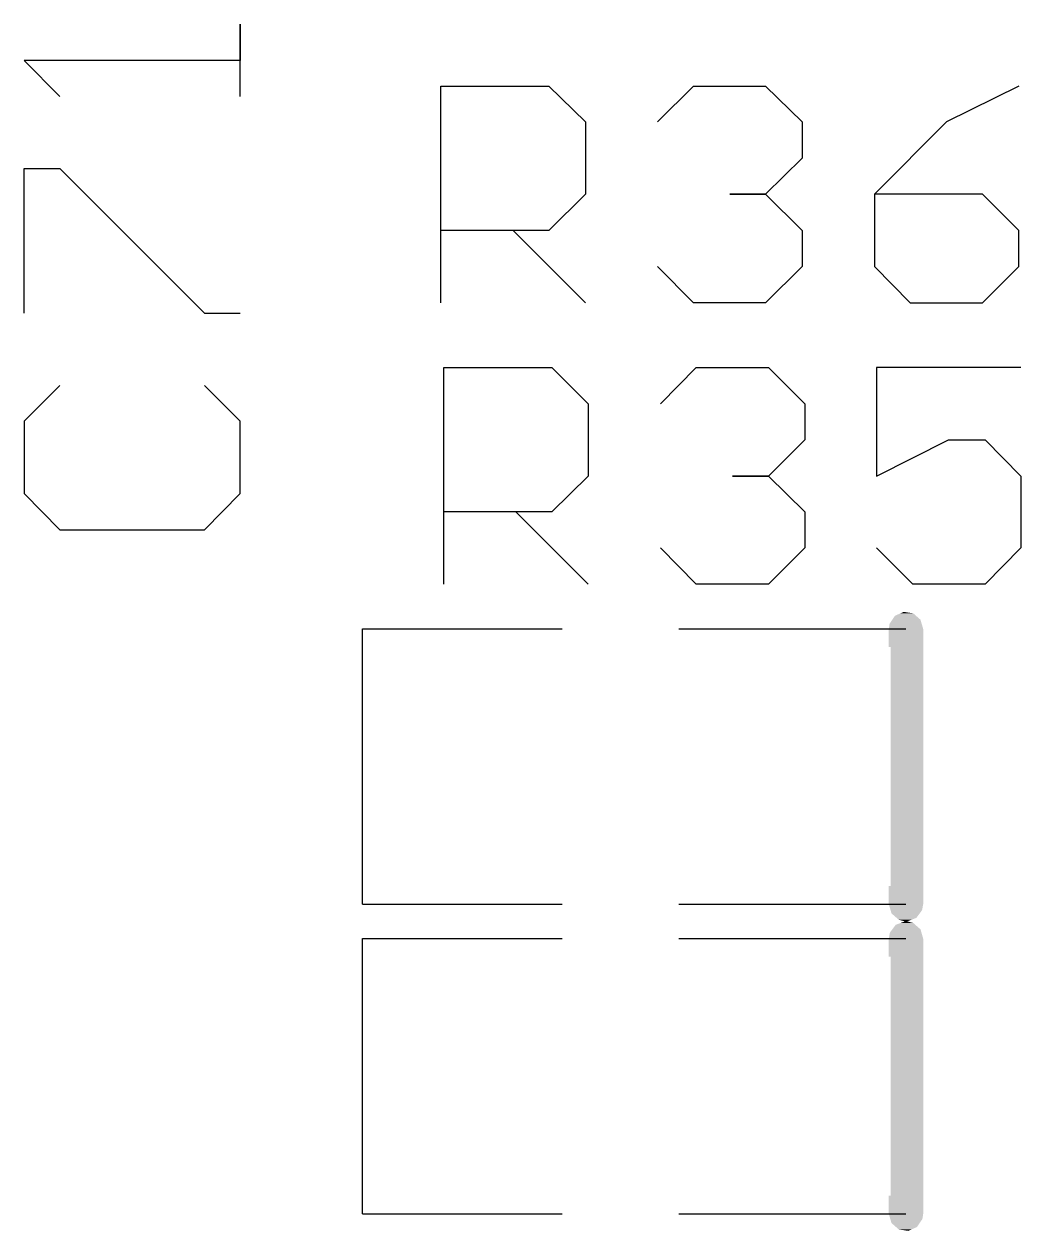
# Model space of a CAD drawing. Extents: x 0 to 3.48, y -0.08 to 2.34.
# Drawn here: x 1.8288 to 1.9737, y 0.234 to 0.4094 of the extents above; entities that cross this region are included whole.
import ezdxf

# ---------------------------------------------------------------- set-up
doc = ezdxf.new("R2010")
doc.units = 0
doc.layers.add('GTO', color=7, linetype='Continuous')

msp = doc.modelspace()

# ---------------------------------------------------------------- linework, layer by layer
at = {"layer": 'GTO'}
for points in [[(1.8602, 0.3989), (1.8602, 0.4094), (1.8602, 0.4041), (1.8288, 0.4041), (1.834, 0.3989)], [(1.8894, 0.3689), (1.8894, 0.4004), (1.9051, 0.4004), (1.9104, 0.3952), (1.9104, 0.3847), (1.9051, 0.3794), (1.8894, 0.3794)], [(1.9209, 0.3952), (1.9261, 0.4004), (1.9366, 0.4004), (1.9419, 0.3952), (1.9419, 0.3899), (1.9366, 0.3847), (1.9314, 0.3847), (1.9366, 0.3847), (1.9419, 0.3794), (1.9419, 0.3742), (1.9366, 0.3689), (1.9261, 0.3689), (1.9209, 0.3742)], [(1.9734, 0.4004), (1.9629, 0.3952), (1.9524, 0.3847), (1.9524, 0.3742), (1.9576, 0.3689), (1.9681, 0.3689), (1.9734, 0.3742), (1.9734, 0.3794), (1.9681, 0.3847), (1.9524, 0.3847)], [(1.8288, 0.3674), (1.8288, 0.3884), (1.834, 0.3884), (1.855, 0.3674), (1.8602, 0.3674)], [(1.8999, 0.3794), (1.9104, 0.3689)], [(1.8898, 0.328), (1.8898, 0.3595), (1.9055, 0.3595), (1.9108, 0.3542), (1.9108, 0.3437), (1.9055, 0.3385), (1.8898, 0.3385)], [(1.9213, 0.3542), (1.9265, 0.3595), (1.937, 0.3595), (1.9423, 0.3542), (1.9423, 0.349), (1.937, 0.3437), (1.9318, 0.3437), (1.937, 0.3437), (1.9423, 0.3385), (1.9423, 0.3333), (1.937, 0.328), (1.9265, 0.328), (1.9213, 0.3333)], [(1.9737, 0.3595), (1.9527, 0.3595), (1.9527, 0.3437), (1.9632, 0.349), (1.9685, 0.349), (1.9737, 0.3437), (1.9737, 0.3333), (1.9685, 0.328), (1.958, 0.328), (1.9527, 0.3333)], [(1.834, 0.3569), (1.8288, 0.3517), (1.8288, 0.3412), (1.834, 0.3359), (1.855, 0.3359), (1.8602, 0.3412), (1.8602, 0.3517), (1.855, 0.3569)], [(1.9003, 0.3385), (1.9108, 0.328)], [(1.878, 0.2815), (1.878, 0.3215)], [(1.878, 0.3215), (1.907, 0.3215)], [(1.924, 0.3215), (1.957, 0.3215)], [(1.878, 0.2815), (1.907, 0.2815)], [(1.924, 0.2815), (1.957, 0.2815)], [(1.878, 0.2365), (1.878, 0.2765)], [(1.878, 0.2765), (1.907, 0.2765)], [(1.924, 0.2765), (1.957, 0.2765)], [(1.878, 0.2365), (1.907, 0.2365)], [(1.924, 0.2365), (1.957, 0.2365)]]:
    msp.add_lwpolyline(points, dxfattribs=at)
for points in [[(1.95462, 0.32225), (1.95501, 0.32284), (1.95928, 0.32225), (1.95911, 0.32284)], [(1.95501, 0.32284), (1.95539, 0.32341), (1.95911, 0.32284), (1.95846, 0.32341)], [(1.95539, 0.32341), (1.95619, 0.32377), (1.95846, 0.32341), (1.95806, 0.32377)], [(1.95619, 0.32377), (1.95667, 0.32398), (1.95806, 0.32377), (1.95667, 0.32398)], [(1.9545, 0.3215), (1.95462, 0.32225), (1.9595, 0.3215), (1.95928, 0.32225)], [(1.9545, 0.31888), (1.9545, 0.3215), (1.9595, 0.31888), (1.9595, 0.3215)], [(1.95477, 0.31887), (1.9545, 0.31888), (1.9595, 0.31887), (1.9595, 0.31888)], [(1.95478, 0.28413), (1.95478, 0.31887), (1.9595, 0.28413), (1.9595, 0.31887)], [(1.9545, 0.2815), (1.9545, 0.28412), (1.9595, 0.2815), (1.9595, 0.28412)], [(1.95477, 0.28412), (1.95478, 0.28413), (1.9595, 0.28412), (1.9595, 0.28413)], [(1.95476, 0.28063), (1.9545, 0.2815), (1.95934, 0.28063), (1.9595, 0.2815)], [(1.95489, 0.28016), (1.95476, 0.28063), (1.95899, 0.28016), (1.95934, 0.28063)], [(1.95564, 0.27951), (1.95489, 0.28016), (1.95851, 0.27951), (1.95899, 0.28016)], [(1.95595, 0.27923), (1.95564, 0.27951), (1.95779, 0.27923), (1.95851, 0.27951)], [(1.9568, 0.27901), (1.95595, 0.27923), (1.9572, 0.27901), (1.95779, 0.27923)], [(1.95621, 0.27877), (1.9568, 0.27899), (1.95806, 0.27877), (1.9572, 0.27899)], [(1.95681, 0.279), (1.9568, 0.27901), (1.95719, 0.279), (1.9572, 0.27901)], [(1.9568, 0.27899), (1.95681, 0.279), (1.9572, 0.27899), (1.95719, 0.279)], [(1.9545, 0.2765), (1.95466, 0.27737), (1.9595, 0.2765), (1.95925, 0.27737)], [(1.95466, 0.27737), (1.95501, 0.27784), (1.95925, 0.27737), (1.95911, 0.27784)], [(1.95501, 0.27784), (1.9555, 0.27849), (1.95911, 0.27784), (1.95837, 0.27849)], [(1.9555, 0.27849), (1.95621, 0.27877), (1.95837, 0.27849), (1.95806, 0.27877)], [(1.9545, 0.27388), (1.9545, 0.2765), (1.9595, 0.27388), (1.9595, 0.2765)], [(1.95477, 0.27387), (1.9545, 0.27388), (1.9595, 0.27387), (1.9595, 0.27388)], [(1.95478, 0.23913), (1.95478, 0.27387), (1.9595, 0.23913), (1.9595, 0.27387)], [(1.9545, 0.2365), (1.9545, 0.23913), (1.9595, 0.2365), (1.9595, 0.23913)], [(1.95472, 0.23575), (1.9545, 0.2365), (1.95939, 0.23575), (1.9595, 0.2365)], [(1.95489, 0.23516), (1.95472, 0.23575), (1.95899, 0.23516), (1.95939, 0.23575)], [(1.95554, 0.23459), (1.95489, 0.23516), (1.95861, 0.23459), (1.95899, 0.23516)], [(1.95595, 0.23423), (1.95554, 0.23459), (1.95781, 0.23423), (1.95861, 0.23459)], [(1.95733, 0.23402), (1.95595, 0.23423), (1.95733, 0.23402), (1.95781, 0.23423)]]:
    msp.add_solid(points, dxfattribs=at)

doc.saveas('drawing.dxf')
